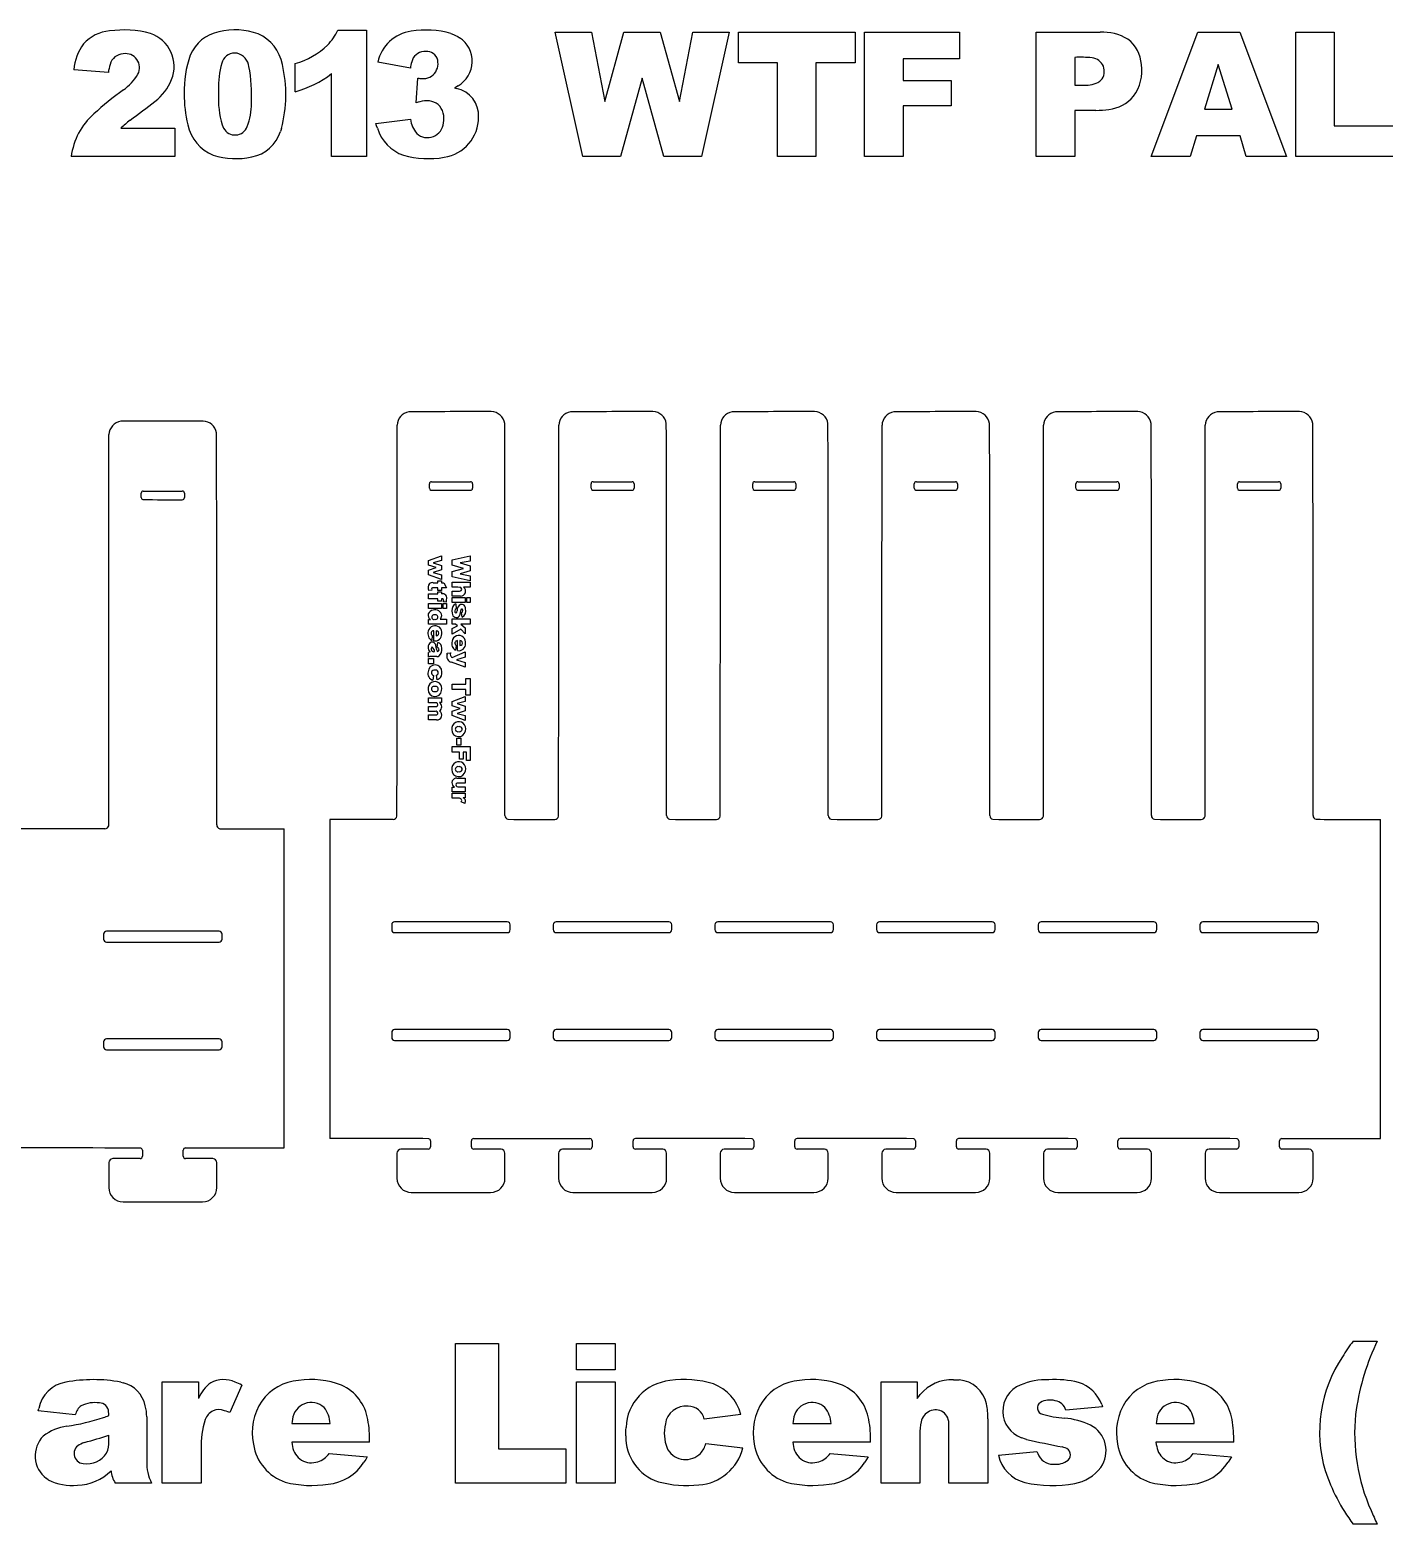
# Model space of a CAD drawing. Extents: x -9.5 to 58.6, y 17.9 to 45.8.
# Drawn here: x 27.37 to 39.94, y 17.92 to 31.79 of the extents above; entities that cross this region are included whole.
import ezdxf

# ---------------------------------------------------------------- set-up
doc = ezdxf.new("R2010")
doc.units = 0
doc.linetypes.add('0', pattern=[0])
doc.layers.add('1', color=7, linetype='0')

msp = doc.modelspace()

# ---------------------------------------------------------------- linework, layer by layer
at = {"layer": '1'}
for p, q in [((30.231167, 31.789427), (30.496361, 31.789427)), ((30.496361, 31.789427), (30.496361, 30.616129)), ((31.280895, 31.757544), (31.303055, 31.749071)), ((32.247574, 31.769754), (32.585949, 31.769754)), ((32.504108, 30.616129), (32.247574, 31.769754)), ((32.585949, 31.769754), (32.707924, 31.125269)), ((32.707924, 31.125269), (32.885765, 31.769754)), ((32.885765, 31.769754), (33.223354, 31.769754)), ((33.223354, 31.769754), (33.401985, 31.125269)), ((33.401985, 31.125269), (33.523956, 31.769754)), ((33.523956, 31.769754), (33.86076, 31.769754)), ((33.86076, 31.769754), (33.606583, 30.616129)), ((33.948071, 31.769754), (35.031662, 31.769754)), ((33.948071, 31.484892), (33.948071, 31.769754)), ((35.031662, 31.769754), (35.031662, 31.484892)), ((35.118969, 31.769754), (36.00032, 31.769754)), ((35.118969, 30.616129), (35.118969, 31.769754)), ((36.00032, 31.769754), (36.00032, 31.521875)), ((36.711266, 31.769754), (37.303818, 31.769754)), ((36.711266, 30.616129), (36.711266, 31.769754)), ((37.777504, 30.616129), (38.211098, 31.769754)), ((38.211098, 31.769754), (38.599834, 31.769754)), ((38.599834, 31.769754), (39.033428, 30.616129)), ((39.120739, 31.769754), (39.477215, 31.769754)), ((39.120739, 30.616129), (39.120739, 31.769754)), ((39.477215, 31.769754), (39.477215, 30.900209)), ((31.303055, 31.749071), (31.32373, 31.739607)), ((31.32373, 31.739607), (31.34293, 31.729143)), ((31.34293, 31.729143), (31.360645, 31.717684)), ((29.835346, 31.217337), (29.835346, 31.480169)), ((30.903946, 31.436102), (30.600979, 31.4904)), ((34.31163, 31.484892), (33.948071, 31.484892)), ((34.31163, 30.616129), (34.31163, 31.484892)), ((35.031662, 31.484892), (34.668102, 31.484892)), ((34.668102, 31.484892), (34.668102, 30.616129)), ((36.00032, 31.521875), (35.47702, 31.521875)), ((35.47702, 31.521875), (35.47702, 31.320425)), ((37.069317, 31.535254), (37.069317, 31.277929)), ((28.101051, 31.395182), (27.779987, 31.421152)), ((29.406288, 31.452562), (29.401447, 31.469191)), ((30.17215, 30.616129), (30.17215, 31.384951)), ((30.956669, 31.114248), (30.973194, 31.343245)), ((30.973194, 31.343245), (30.983425, 31.341825)), ((30.983425, 31.341825), (30.992706, 31.340727)), ((33.054955, 31.342459), (32.8535, 30.616129)), ((33.257191, 30.616129), (33.054955, 31.342459)), ((38.401531, 31.470724), (38.274837, 31.056021)), ((38.529011, 31.056021), (38.401531, 31.470724)), ((29.12347, 31.232252), (29.123222, 31.196878)), ((31.33099, 31.262289), (31.313145, 31.251963)), ((31.313145, 31.251963), (31.331612, 31.247129)), ((31.347805, 31.272985), (31.33099, 31.262289)), ((35.47702, 31.320425), (35.923988, 31.320425)), ((35.923988, 31.320425), (35.923988, 31.087496)), ((37.069317, 31.277929), (37.156662, 31.277929)), ((37.301456, 31.313738), (37.312527, 31.324377)), ((30.974976, 31.119261), (30.956669, 31.114248)), ((30.992126, 31.123503), (30.974976, 31.119261)), ((35.923988, 31.087496), (35.47702, 31.087496)), ((35.47702, 31.087496), (35.47702, 30.616129)), ((30.583668, 30.920668), (30.903946, 30.963163)), ((37.264473, 31.044214), (37.069317, 31.044214)), ((37.069317, 31.044214), (37.069317, 30.616129)), ((38.274837, 31.056021), (38.529011, 31.056021)), ((28.217518, 30.87739), (28.717995, 30.87739)), ((28.717995, 30.87739), (28.717995, 30.616129)), ((29.155956, 30.910292), (29.162174, 30.89588)), ((29.162174, 30.89588), (29.171265, 30.87895)), ((29.706539, 30.874907), (29.697826, 30.84947)), ((30.590237, 30.899473), (30.583668, 30.920668)), ((30.597343, 30.879011), (30.590237, 30.899473)), ((38.19772, 30.806566), (38.14185, 30.616129)), ((38.603771, 30.806566), (38.19772, 30.806566)), ((38.660431, 30.616129), (38.603771, 30.806566)), ((39.477215, 30.900209), (40.033569, 30.900209)), ((28.717995, 30.616129), (27.756382, 30.616129)), ((30.496361, 30.616129), (30.17215, 30.616129)), ((32.8535, 30.616129), (32.504108, 30.616129)), ((33.606583, 30.616129), (33.257191, 30.616129)), ((34.668102, 30.616129), (34.31163, 30.616129)), ((35.47702, 30.616129), (35.118969, 30.616129)), ((37.069317, 30.616129), (36.711266, 30.616129)), ((38.14185, 30.616129), (37.777504, 30.616129)), ((39.033428, 30.616129), (38.660431, 30.616129)), ((40.033569, 30.616129), (39.120739, 30.616129)), ((31.099575, 27.598509), (31.280506, 27.598509)), ((31.280506, 27.598509), (31.461445, 27.598509)), ((32.599575, 27.598509), (32.780506, 27.598509)), ((32.780506, 27.598509), (32.961445, 27.598509)), ((34.099575, 27.598509), (34.280506, 27.598509)), ((34.280506, 27.598509), (34.461445, 27.598509)), ((35.599575, 27.598509), (35.780506, 27.598509)), ((35.780506, 27.598509), (35.961445, 27.598509)), ((37.099407, 27.598509), (37.280338, 27.598509)), ((37.280338, 27.598509), (37.461277, 27.598509)), ((38.599407, 27.598509), (38.780338, 27.598509)), ((38.780338, 27.598509), (38.961277, 27.598509)), ((28.406528, 27.450415), (28.406528, 27.492285)), ((28.425591, 27.511351), (28.606525, 27.511351)), ((28.606525, 27.511351), (28.787464, 27.511351)), ((28.806526, 27.492285), (28.806526, 27.450415)), ((31.080509, 27.537573), (31.080509, 27.579443)), ((31.480511, 27.579443), (31.480511, 27.537573)), ((32.580509, 27.537573), (32.580509, 27.579443)), ((32.980511, 27.579443), (32.980511, 27.537573)), ((34.080509, 27.537573), (34.080509, 27.579443)), ((34.480511, 27.579443), (34.480511, 27.537573)), ((35.580509, 27.537573), (35.580509, 27.579443)), ((35.980511, 27.579443), (35.980511, 27.537573)), ((37.080341, 27.537573), (37.080341, 27.579443)), ((37.480343, 27.579443), (37.480343, 27.537573)), ((38.580341, 27.537573), (38.580341, 27.579443)), ((38.980343, 27.579443), (38.980343, 27.537573)), ((31.071484, 26.865908), (31.192265, 26.910715)), ((31.192265, 26.910715), (31.192265, 26.865908)), ((31.292583, 26.873644), (31.459316, 26.910723)), ((31.459316, 26.910723), (31.459316, 26.861811)), ((31.071484, 26.824511), (31.071484, 26.865908)), ((31.144154, 26.800859), (31.071484, 26.824511)), ((31.071484, 26.7764), (31.144154, 26.800859)), ((31.071484, 26.735231), (31.071484, 26.7764)), ((31.192265, 26.865908), (31.116177, 26.84646)), ((31.116177, 26.84646), (31.192265, 26.821894)), ((31.192265, 26.780153), (31.116177, 26.754679)), ((31.192265, 26.821894), (31.192265, 26.780153)), ((31.292583, 26.823145), (31.292583, 26.873644)), ((31.397556, 26.794031), (31.292583, 26.823145)), ((31.292583, 26.764803), (31.397556, 26.794031)), ((31.292583, 26.714304), (31.292583, 26.764803)), ((31.459316, 26.861811), (31.366169, 26.844187)), ((31.366169, 26.844187), (31.459316, 26.818483)), ((31.459316, 26.769693), (31.366169, 26.743876)), ((31.459316, 26.818483), (31.459316, 26.769693)), ((31.192265, 26.690767), (31.071484, 26.735231)), ((31.115948, 26.661089), (31.158482, 26.661089)), ((31.116177, 26.754679), (31.192265, 26.735231)), ((31.158482, 26.661089), (31.158482, 26.678148)), ((31.158482, 26.678148), (31.192265, 26.678148)), ((31.192265, 26.735231), (31.192265, 26.690767)), ((31.192265, 26.678148), (31.192265, 26.661089)), ((31.192265, 26.661089), (31.214436, 26.661089)), ((31.214436, 26.661089), (31.238209, 26.614687)), ((31.459316, 26.677576), (31.292583, 26.714304)), ((31.292583, 26.618662), (31.292583, 26.664957)), ((31.292583, 26.664957), (31.459316, 26.664957)), ((31.366169, 26.743876), (31.459316, 26.726252)), ((31.459316, 26.726252), (31.459316, 26.677576)), ((31.459316, 26.664957), (31.459316, 26.618662)), ((31.071484, 26.511202), (31.071484, 26.557596)), ((31.071484, 26.557596), (31.158367, 26.557596)), ((31.158367, 26.511202), (31.071484, 26.511202)), ((31.104458, 26.590914), (31.072506, 26.587503)), ((31.103168, 26.595263), (31.104458, 26.590914)), ((31.158482, 26.614687), (31.115604, 26.614687)), ((31.158367, 26.557596), (31.158367, 26.574884)), ((31.158367, 26.574884), (31.192265, 26.574884)), ((31.158367, 26.489138), (31.158367, 26.511202)), ((31.192265, 26.489138), (31.158367, 26.489138)), ((31.158482, 26.589212), (31.158482, 26.614687)), ((31.192265, 26.589212), (31.158482, 26.589212)), ((31.238209, 26.614687), (31.192265, 26.614687)), ((31.192265, 26.614687), (31.192265, 26.589212)), ((31.192265, 26.574884), (31.192265, 26.557596)), ((31.192265, 26.511202), (31.192265, 26.489138)), ((31.238209, 26.479242), (31.210232, 26.484362)), ((31.292583, 26.537233), (31.292583, 26.58375)), ((31.292583, 26.58375), (31.359005, 26.58375)), ((31.36935, 26.537233), (31.292583, 26.537233)), ((31.292583, 26.478327), (31.292583, 26.524614)), ((31.292583, 26.524614), (31.413372, 26.524614)), ((31.459316, 26.618662), (31.3979, 26.618662)), ((31.413372, 26.524614), (31.413372, 26.478327)), ((31.427814, 26.478327), (31.427814, 26.524614)), ((31.427814, 26.524614), (31.459316, 26.524614)), ((31.459316, 26.524614), (31.459316, 26.478327)), ((31.071484, 26.420336), (31.071484, 26.466623)), ((31.071484, 26.466623), (31.192265, 26.466623)), ((31.192265, 26.420336), (31.071484, 26.420336)), ((31.192265, 26.466623), (31.192265, 26.420336)), ((31.206707, 26.420336), (31.206707, 26.466623)), ((31.206707, 26.466623), (31.238209, 26.466623)), ((31.238209, 26.420336), (31.206707, 26.420336)), ((31.238209, 26.466623), (31.238209, 26.420336)), ((31.413372, 26.478327), (31.292583, 26.478327)), ((31.326023, 26.465708), (31.330341, 26.419764)), ((31.379375, 26.418688), (31.37714, 26.41717)), ((31.383801, 26.341402), (31.379475, 26.385302)), ((31.459316, 26.478327), (31.427814, 26.478327)), ((31.071484, 26.274767), (31.071484, 26.318094)), ((31.071484, 26.318094), (31.089336, 26.318094)), ((31.238209, 26.274767), (31.071484, 26.274767)), ((31.12038, 26.122255), (31.12038, 26.215067)), ((31.142559, 26.214952), (31.142559, 26.169344)), ((31.180431, 26.321512), (31.238209, 26.321512)), ((31.238209, 26.321512), (31.238209, 26.274767)), ((31.292583, 26.277384), (31.292583, 26.324694)), ((31.292583, 26.324694), (31.459316, 26.324694)), ((31.323978, 26.277384), (31.292583, 26.277384)), ((31.292583, 26.235529), (31.341038, 26.259981)), ((31.292583, 26.183329), (31.292583, 26.235529)), ((31.371059, 26.229158), (31.292583, 26.183329)), ((31.341038, 26.259981), (31.323978, 26.277384)), ((31.413372, 26.185831), (31.371059, 26.229158)), ((31.459316, 26.277376), (31.373333, 26.277376)), ((31.373333, 26.277376), (31.413372, 26.242807)), ((31.413372, 26.242807), (31.413372, 26.185831)), ((31.459316, 26.324694), (31.459316, 26.277376)), ((31.10696, 26.170481), (31.102757, 26.124872)), ((31.153141, 26.061762), (31.157803, 26.105997)), ((31.328068, 26.079042), (31.323864, 26.033434)), ((31.341488, 26.030817), (31.341488, 26.123621)), ((31.363667, 26.123507), (31.363667, 26.077906)), ((31.071484, 25.970545), (31.071484, 26.013994)), ((31.071484, 25.908457), (31.071484, 25.957933)), ((31.071484, 25.957933), (31.117878, 25.957933)), ((31.150524, 25.976351), (31.097179, 25.976351)), ((31.106853, 26.063242), (31.104244, 26.062998)), ((31.117878, 25.957933), (31.117878, 25.908457)), ((31.245182, 25.99888), (31.245716, 26.003428)), ((31.245716, 26.003428), (31.246296, 26.007967)), ((31.246296, 26.007967), (31.278599, 26.011606)), ((31.292583, 25.967478), (31.413372, 26.018198)), ((31.413372, 25.969294), (31.332958, 25.944391)), ((31.332958, 25.944391), (31.413372, 25.921305)), ((31.413372, 26.018198), (31.413372, 25.969294)), ((31.117878, 25.908457), (31.071484, 25.908457)), ((31.118679, 25.800196), (31.113674, 25.756182)), ((31.153477, 25.75857), (31.147678, 25.802126)), ((31.413372, 25.875696), (31.284283, 25.923578)), ((31.413372, 25.921305), (31.413372, 25.875696)), ((31.163082, 25.762148), (31.153477, 25.75857)), ((31.171856, 25.767443), (31.163082, 25.762148)), ((31.292583, 25.668886), (31.292583, 25.720407)), ((31.292583, 25.720407), (31.418148, 25.720407)), ((31.418148, 25.668886), (31.292583, 25.668886)), ((31.418148, 25.720407), (31.418148, 25.772951)), ((31.418148, 25.772951), (31.459316, 25.772951)), ((31.418148, 25.616343), (31.418148, 25.668886)), ((31.459316, 25.772951), (31.459316, 25.616343)), ((31.071484, 25.545794), (31.071484, 25.592196)), ((31.071484, 25.592196), (31.192265, 25.592196)), ((31.133121, 25.545794), (31.071484, 25.545794)), ((31.138317, 25.545588), (31.133121, 25.545794)), ((31.192265, 25.548975), (31.174633, 25.548975)), ((31.192265, 25.592196), (31.192265, 25.548975)), ((31.292583, 25.558916), (31.413372, 25.603724)), ((31.292583, 25.517519), (31.292583, 25.558916)), ((31.365261, 25.49386), (31.292583, 25.517519)), ((31.413372, 25.558916), (31.337284, 25.539469)), ((31.337284, 25.539469), (31.413372, 25.514902)), ((31.413372, 25.603724), (31.413372, 25.558916)), ((31.413372, 25.514902), (31.413372, 25.473162)), ((31.459316, 25.616343), (31.418148, 25.616343)), ((31.071484, 25.466639), (31.071484, 25.513033)), ((31.071484, 25.513033), (31.138012, 25.513033)), ((31.133801, 25.466639), (31.071484, 25.466639)), ((31.071484, 25.387255), (31.071484, 25.433657)), ((31.071484, 25.433657), (31.140285, 25.433657)), ((31.147343, 25.387255), (31.071484, 25.387255)), ((31.292583, 25.469408), (31.365261, 25.49386)), ((31.292583, 25.42824), (31.292583, 25.469408)), ((31.413372, 25.383768), (31.292583, 25.42824)), ((31.413372, 25.473162), (31.337284, 25.447687)), ((31.337284, 25.447687), (31.413372, 25.42824)), ((31.413372, 25.42824), (31.413372, 25.383768)), ((31.292583, 25.088091), (31.292583, 25.139841)), ((31.292583, 25.139841), (31.459316, 25.139841)), ((31.335461, 25.152452), (31.335461, 25.219782)), ((31.335461, 25.219782), (31.371288, 25.219782)), ((31.371288, 25.152452), (31.335461, 25.152452)), ((31.371288, 25.219782), (31.371288, 25.152452)), ((31.459316, 25.139841), (31.459316, 25.012461)), ((31.360706, 25.088091), (31.292583, 25.088091)), ((31.360706, 25.023493), (31.360706, 25.088091)), ((31.394375, 25.023493), (31.360706, 25.023493)), ((31.423489, 25.088091), (31.394375, 25.088091)), ((31.394375, 25.088091), (31.394375, 25.023493)), ((31.423489, 25.012461), (31.423489, 25.088091)), ((31.459316, 25.012461), (31.423489, 25.012461)), ((31.336483, 24.848475), (31.413372, 24.848475)), ((31.413372, 24.848475), (31.413372, 24.801958)), ((31.292583, 24.720751), (31.292583, 24.763971)), ((31.292583, 24.763971), (31.312145, 24.763971)), ((31.413372, 24.720751), (31.292583, 24.720751)), ((31.292583, 24.708132), (31.413372, 24.708139)), ((31.292583, 24.661623), (31.292583, 24.708132)), ((31.312145, 24.763971), (31.304188, 24.770426)), ((31.413372, 24.801958), (31.346951, 24.801958)), ((31.413372, 24.767038), (31.413372, 24.720751)), ((31.413372, 24.708139), (31.413372, 24.664804)), ((31.409733, 24.613054), (31.376751, 24.62739)), ((31.413372, 24.664804), (31.393581, 24.664804)), ((30.530598, 24.464426), (30.155598, 24.464426)), ((30.155598, 24.464426), (30.155697, 21.502718)), ((30.743351, 24.464426), (30.530598, 24.464426)), ((39.905331, 21.502718), (39.90543, 24.464426)), ((28.06937, 24.377268), (24.643856, 24.377268)), ((29.731514, 21.41556), (29.731613, 24.377268)), ((30.730526, 23.486292), (30.730526, 23.441584)), ((31.802887, 23.513941), (30.758171, 23.513933)), ((31.830528, 23.441584), (31.830528, 23.486292)), ((32.230526, 23.486292), (32.230526, 23.441584)), ((33.302887, 23.513941), (32.258171, 23.513933)), ((33.330528, 23.441584), (33.330528, 23.486292)), ((33.730526, 23.486292), (33.730526, 23.441584)), ((34.802887, 23.513941), (33.758171, 23.513933)), ((34.830528, 23.441584), (34.830528, 23.486292)), ((35.230526, 23.486292), (35.230526, 23.441584)), ((36.302887, 23.513941), (35.258171, 23.513933)), ((36.330528, 23.441584), (36.330528, 23.486292)), ((36.730358, 23.486292), (36.730358, 23.441584)), ((37.802715, 23.513941), (36.758003, 23.513933)), ((37.830357, 23.441584), (37.830357, 23.486292)), ((38.230358, 23.486292), (38.230358, 23.441584)), ((39.302715, 23.513941), (38.257999, 23.513933)), ((39.330357, 23.441584), (39.330357, 23.486292)), ((28.056543, 23.399134), (28.056543, 23.354425)), ((29.128904, 23.426783), (28.084188, 23.426775)), ((28.084188, 23.326784), (29.128904, 23.326784)), ((29.156546, 23.354425), (29.156546, 23.399134)), ((30.758171, 23.413942), (31.802887, 23.413942)), ((32.258171, 23.413942), (33.302887, 23.413942)), ((33.758171, 23.413942), (34.802887, 23.413942)), ((35.258171, 23.413942), (36.302887, 23.413942)), ((36.758003, 23.413942), (37.802715, 23.413942)), ((38.257999, 23.413942), (39.302715, 23.413942)), ((30.730526, 22.486292), (30.730526, 22.441584)), ((31.802887, 22.513941), (30.758171, 22.513933)), ((31.830528, 22.441584), (31.830528, 22.486292)), ((32.230526, 22.486292), (32.230526, 22.441584)), ((33.302887, 22.513941), (32.258171, 22.513933)), ((33.330528, 22.441584), (33.330528, 22.486292)), ((33.730526, 22.486292), (33.730526, 22.441584)), ((34.802887, 22.513941), (33.758171, 22.513933)), ((34.830528, 22.441584), (34.830528, 22.486292)), ((35.230526, 22.486292), (35.230526, 22.441584)), ((36.302887, 22.513941), (35.258171, 22.513933)), ((36.330528, 22.441584), (36.330528, 22.486292)), ((36.730358, 22.486292), (36.730358, 22.441584)), ((37.802715, 22.513941), (36.758003, 22.513933)), ((37.830357, 22.441584), (37.830357, 22.486292)), ((38.230358, 22.486292), (38.230358, 22.441584)), ((39.302715, 22.513941), (38.257999, 22.513933)), ((39.330357, 22.441584), (39.330357, 22.486292)), ((28.056543, 22.399134), (28.056543, 22.354425)), ((29.128904, 22.426783), (28.084188, 22.426775)), ((28.084188, 22.326784), (29.128904, 22.326784)), ((29.156546, 22.354425), (29.156546, 22.399134)), ((30.758171, 22.413942), (31.802887, 22.413942)), ((32.258171, 22.413942), (33.302887, 22.413942)), ((33.758171, 22.413942), (34.802887, 22.413942)), ((35.258171, 22.413942), (36.302887, 22.413942)), ((36.758003, 22.413942), (37.802715, 22.413942)), ((38.257999, 22.413942), (39.302715, 22.413942)), ((31.492046, 21.502718), (32.030697, 21.502718)), ((32.030697, 21.502718), (32.569176, 21.502718)), ((38.991879, 21.502718), (39.530331, 21.502718)), ((39.530331, 21.502718), (39.905331, 21.502718)), ((28.416628, 21.39406), (28.416628, 21.338785)), ((28.796629, 21.338785), (28.796629, 21.39406)), ((28.818064, 21.41556), (29.356514, 21.41556)), ((29.356514, 21.41556), (29.731514, 21.41556)), ((30.779171, 21.367346), (30.779167, 21.135733)), ((31.06918, 21.404444), (30.815479, 21.403654)), ((31.090611, 21.481218), (31.090611, 21.425943)), ((31.470612, 21.425943), (31.470612, 21.481218)), ((31.745743, 21.403654), (31.492046, 21.404444)), ((31.782055, 21.135733), (31.782051, 21.367346)), ((32.279171, 21.367346), (32.279167, 21.135733)), ((32.56918, 21.404444), (32.315479, 21.403654)), ((32.590611, 21.481218), (32.590611, 21.425943)), ((32.970612, 21.425943), (32.970612, 21.481218)), ((33.245743, 21.403654), (32.992046, 21.404444)), ((33.282055, 21.135733), (33.282051, 21.367346)), ((33.779171, 21.367346), (33.779167, 21.135733)), ((34.06918, 21.404444), (33.815479, 21.403654)), ((34.090611, 21.481218), (34.090611, 21.425943)), ((34.470612, 21.425943), (34.470612, 21.481218)), ((34.745743, 21.403654), (34.492046, 21.404444)), ((34.782055, 21.135733), (34.782051, 21.367346)), ((35.279171, 21.367346), (35.279167, 21.135733)), ((35.56918, 21.404444), (35.315479, 21.403654)), ((35.590611, 21.481218), (35.590611, 21.425943)), ((35.970612, 21.425943), (35.970612, 21.481218)), ((36.245743, 21.403654), (35.992046, 21.404444)), ((36.282055, 21.135733), (36.282051, 21.367346)), ((36.779003, 21.367346), (36.778999, 21.135733)), ((37.069012, 21.404444), (36.815311, 21.403654)), ((37.090443, 21.481218), (37.090443, 21.425943)), ((37.47044, 21.425943), (37.47044, 21.481218)), ((37.745571, 21.403654), (37.491879, 21.404444)), ((37.781887, 21.135733), (37.781879, 21.367346)), ((38.279003, 21.367346), (38.278996, 21.135733)), ((38.569012, 21.404444), (38.315311, 21.403654)), ((38.590443, 21.481218), (38.590443, 21.425943)), ((38.97044, 21.425943), (38.97044, 21.481218)), ((39.245571, 21.403654), (38.991879, 21.404444)), ((39.281887, 21.135733), (39.281879, 21.367346)), ((28.105188, 21.280188), (28.105185, 21.048574)), ((28.395197, 21.317286), (28.141497, 21.316496)), ((29.07176, 21.316496), (28.818064, 21.317286)), ((29.108072, 21.048574), (29.108068, 21.280188)), ((30.912182, 21.002718), (31.64904, 21.002718)), ((32.412182, 21.002718), (33.14904, 21.002718)), ((33.912182, 21.002718), (34.64904, 21.002718)), ((35.412182, 21.002718), (36.14904, 21.002718)), ((36.912014, 21.002718), (37.648869, 21.002718)), ((38.412014, 21.002718), (39.148869, 21.002718)), ((28.238199, 20.91556), (28.975058, 20.91556)), ((31.322739, 19.601137), (31.723003, 19.601137)), ((31.322739, 18.305796), (31.322739, 19.601137)), ((31.723003, 19.601137), (31.723003, 18.624771)), ((32.445736, 19.601137), (32.805355, 19.601137)), ((32.445736, 19.356384), (32.445736, 19.601137)), ((32.805355, 19.601137), (32.805355, 19.356384)), ((39.652466, 19.623228), (39.8769, 19.623228)), ((39.8769, 19.623228), (39.861752, 19.589235)), ((32.805355, 19.356384), (32.445736, 19.356384)), ((28.216793, 19.24275), (28.237377, 19.237268)), ((28.600925, 19.244167), (28.937572, 19.244167)), ((28.600925, 18.305796), (28.600925, 19.244167)), ((28.937572, 19.244167), (28.937572, 19.090424)), ((29.339607, 19.215893), (29.228275, 18.959652)), ((32.445736, 19.244167), (32.805355, 19.244167)), ((32.445736, 18.305796), (32.445736, 19.244167)), ((32.805355, 19.244167), (32.805355, 18.305796)), ((35.271324, 19.244167), (35.606205, 19.244167)), ((35.271324, 18.305796), (35.271324, 19.244167)), ((35.606205, 19.244167), (35.606205, 19.091307)), ((35.945503, 19.265375), (35.972111, 19.264641)), ((35.972111, 19.264641), (35.997654, 19.262438)), ((27.450535, 18.97644), (27.455662, 18.998369)), ((35.606205, 19.091307), (35.621243, 19.109505)), ((35.621243, 19.109505), (35.636314, 19.126633)), ((37.327393, 19.014435), (36.986328, 18.980858)), ((37.319313, 19.034386), (37.327393, 19.014435)), ((27.794254, 18.940212), (27.450535, 18.97644)), ((28.105602, 18.950382), (28.103924, 18.966883)), ((28.106159, 18.932261), (28.105602, 18.950382)), ((28.457829, 18.919889), (28.457829, 18.505487)), ((29.194084, 18.972635), (29.178612, 18.977503)), ((29.21064, 18.966684), (29.194084, 18.972635)), ((29.228275, 18.959652), (29.21064, 18.966684)), ((29.806915, 18.878374), (29.804333, 18.85804)), ((29.804333, 18.85804), (30.158653, 18.85804)), ((29.810242, 18.897413), (29.806915, 18.878374)), ((33.969883, 18.942863), (33.63147, 18.8978)), ((34.455746, 18.878374), (34.453163, 18.85804)), ((34.453163, 18.85804), (34.807484, 18.85804)), ((34.459076, 18.897413), (34.455746, 18.878374)), ((36.263596, 18.902218), (36.263596, 18.305796)), ((37.826508, 18.878374), (37.823925, 18.85804)), ((37.823925, 18.85804), (38.178246, 18.85804)), ((37.829838, 18.897413), (37.826508, 18.878374)), ((28.106159, 18.693691), (28.106159, 18.751123)), ((32.903389, 18.770563), (32.903801, 18.796509)), ((32.903797, 18.743368), (32.903389, 18.770563)), ((32.903801, 18.796509), (32.905025, 18.821651)), ((35.630947, 18.756426), (35.630947, 18.305796)), ((35.90221, 18.821812), (35.901695, 18.843094)), ((35.90221, 18.305796), (35.90221, 18.821812)), ((36.588333, 18.721725), (36.574131, 18.726826)), ((36.60442, 18.716543), (36.588333, 18.721725)), ((27.862068, 18.675356), (27.845982, 18.668192)), ((27.880665, 18.682549), (27.862068, 18.675356)), ((28.962315, 18.620354), (28.962315, 18.305796)), ((30.52446, 18.68574), (29.803452, 18.68574)), ((29.803452, 18.68574), (29.806309, 18.664782)), ((29.806309, 18.664782), (29.810024, 18.645205)), ((30.149815, 18.581474), (30.504135, 18.548784)), ((31.723003, 18.624771), (32.347702, 18.624771)), ((32.347702, 18.624771), (32.347702, 18.305796)), ((33.285591, 18.63125), (33.294384, 18.614462)), ((33.646488, 18.672485), (33.988438, 18.633608)), ((35.17329, 18.68574), (34.452282, 18.68574)), ((34.452282, 18.68574), (34.455139, 18.664782)), ((34.455139, 18.664782), (34.458855, 18.645205)), ((34.798645, 18.581474), (35.152966, 18.548784)), ((36.361633, 18.565571), (36.718605, 18.599148)), ((36.622406, 18.711283), (36.60442, 18.716543)), ((36.718605, 18.599148), (36.725273, 18.581709)), ((36.96838, 18.637142), (36.953568, 18.641449)), ((36.98019, 18.633055), (36.96838, 18.637142)), ((38.544056, 18.68574), (37.823048, 18.68574)), ((37.823048, 18.68574), (37.825909, 18.664782)), ((37.825909, 18.664782), (37.829617, 18.645205)), ((38.169415, 18.581474), (38.523735, 18.548784)), ((30.489079, 18.523741), (30.473465, 18.500019)), ((30.504135, 18.548784), (30.489079, 18.523741)), ((35.137905, 18.523741), (35.122295, 18.500019)), ((35.152966, 18.548784), (35.137905, 18.523741)), ((38.508678, 18.523741), (38.493061, 18.500019)), ((38.523735, 18.548784), (38.508678, 18.523741)), ((27.543617, 18.336641), (27.525787, 18.348852)), ((28.502892, 18.305796), (28.165359, 18.305796)), ((28.962315, 18.305796), (28.600925, 18.305796)), ((32.347702, 18.305796), (31.322739, 18.305796)), ((32.805355, 18.305796), (32.445736, 18.305796)), ((35.630947, 18.305796), (35.271324, 18.305796)), ((36.263596, 18.305796), (35.90221, 18.305796)), ((39.8769, 17.924969), (39.652466, 17.924969))]:
    msp.add_line(p, q, dxfattribs=at)
for centre, radius, start, end in [((28.1444, 31.413279), 0.369178, 94.997472, 137.771787), ((28.244562, 30.858318), 0.932175, 74.601176, 98.160705), ((28.389582, 31.451704), 0.322072, -22.148713, 71.441547), ((29.192959, 31.420069), 0.358671, 100.559871, 157.627352), ((29.278643, 31.154072), 0.636855, 70.422715, 103.754023), ((29.334545, 31.399754), 0.38778, 10.545595, 66.03728), ((29.75733, 32.010212), 0.52275, -43.589619, -24.983248), ((30.96063, 31.413429), 0.367796, 97.567603, 167.920035), ((31.051107, 30.949663), 0.839925, 74.122498, 99.519816), ((37.326183, 31.319374), 0.450935, 58.493472, 92.84293), ((28.244501, 31.38249), 0.46612, 143.247465, 175.242175), ((29.654655, 32.151608), 0.695326, -74.93796, -46.196004), ((31.217028, 31.499296), 0.261379, -59.977826, 56.66999), ((37.378124, 31.45439), 0.309796, 2.913632, 53.628202), ((28.246502, 31.436682), 0.132823, 93.358824, 165.357107), ((28.260258, 31.440683), 0.130384, -28.105815, 99.508067), ((29.76738, 31.23144), 0.962667, 160.259592, -177.989351), ((29.979225, 31.256969), 0.856112, 164.822004, -178.345543), ((29.273193, 31.452629), 0.123545, 89.846084, 166.669167), ((29.268944, 31.440725), 0.135527, 12.12438, 88.062746), ((31.250448, 31.389238), 0.349657, 162.705578, 172.297623), ((31.036215, 31.467571), 0.122327, 93.727073, 167.913537), ((31.020311, 31.478466), 0.140478, -101.332815, 20.637717), ((31.050325, 31.479298), 0.112525, 25.634246, 101.306882), ((37.127533, 30.676807), 0.860418, 83.135378, 93.879609), ((37.219181, 31.40694), 0.12462, -41.492476, 84.84725), ((28.492014, 31.346411), 0.393993, 161.678986, 172.889325), ((27.985567, 31.605116), 0.450419, -55.549306, -30.095116), ((28.002346, 31.191036), 1.428093, -3.295169, 10.552104), ((28.529613, 31.19113), 1.218668, -15.039367, 13.263297), ((29.589788, 32.132954), 0.947973, -74.987215, -52.097291), ((37.289181, 31.411282), 0.402663, -35.990957, 8.404725), ((29.922693, 28.887787), 2.88678, 125.645518, 132.648687), ((28.228437, 31.517492), 0.49613, -51.978712, -22.169541), ((31.280609, 30.995861), 0.256392, -3.087858, 78.525975), ((37.176086, 31.510035), 0.232917, -94.783823, -57.434596), ((25.004208, 35.619179), 5.713359, -54.742103, -51.842936), ((29.927927, 31.182558), 1.122723, 179.229059, -166.001454), ((30.033142, 31.155647), 0.910853, 177.405529, -164.373282), ((28.879684, 31.093056), 0.548624, -21.316803, 1.660124), ((31.053778, 30.947828), 0.186178, 54.501419, 109.338022), ((31.026558, 30.967405), 0.189044, -12.230094, 44.285453), ((37.350014, 31.39834), 0.346759, -83.928208, -40.171399), ((28.383741, 30.535313), 0.632543, 131.223579, 172.659594), ((28.984941, 30.111967), 1.083887, 129.03682, 135.074784), ((31.159742, 30.995037), 0.257775, -172.897222, -139.898321), ((31.062386, 30.940271), 0.149486, -131.89168, -4.955491), ((31.162781, 30.978809), 0.373862, -81.608841, 0.496638), ((37.269093, 31.790327), 0.746127, -90.354743, -80.931612), ((29.225512, 30.993481), 0.395662, -167.963979, -112.349033), ((29.277678, 30.936281), 0.120874, -151.685952, -20.668104), ((29.369768, 30.950096), 0.343144, -79.558393, -17.052457), ((30.968987, 30.994246), 0.389098, -162.77304, -109.303961), ((29.280924, 31.276566), 0.680893, -107.59828, -77.184243), ((31.069054, 31.456553), 0.860476, -105.413132, -80.076742), ((28.236729, 28.030888), 0.130199, 98.919737, 177.948176), ((28.793652, -70.509247), 98.670446, 89.891437, 90.335115), ((28.976667, 28.030886), 0.130196, 9.23698, 88.266429), ((30.910706, 28.118052), 0.130192, 98.918469, 177.950572), ((31.467636, -70.423546), 98.671903, 89.891439, 90.335112), ((31.650656, 28.118053), 0.130187, 9.233376, 88.26798), ((32.410706, 28.118052), 0.130192, 98.918469, 177.950572), ((32.967636, -70.423546), 98.671903, 89.891439, 90.335112), ((33.150654, 28.118052), 0.130189, 9.23407, 88.267166), ((33.910706, 28.118052), 0.130192, 98.918469, 177.950572), ((34.467636, -70.423546), 98.671903, 89.891439, 90.335112), ((34.650654, 28.118052), 0.130189, 9.23407, 88.267166), ((35.410706, 28.118052), 0.130192, 98.918469, 177.950572), ((35.967636, -70.423546), 98.671903, 89.891439, 90.335112), ((36.150654, 28.118052), 0.130189, 9.23407, 88.267166), ((36.910538, 28.118052), 0.130192, 98.918469, 177.950572), ((37.467468, -70.423546), 98.671903, 89.891439, 90.335112), ((37.650486, 28.118052), 0.130189, 9.23407, 88.267166), ((38.410538, 28.118052), 0.130192, 98.918469, 177.950572), ((38.967468, -70.423546), 98.671903, 89.891439, 90.335112), ((39.150486, 28.118052), 0.130189, 9.23407, 88.267166), ((-5209.91748, 27.569748), 5238.024114, -0.034604, 0.005095), ((-1044.238647, 25.759226), 1073.346271, -0.071782, 0.122378), ((-5185.950684, 27.656906), 5216.731302, -0.034745, 0.005116), ((-1039.02124, 25.846384), 1070.80285, -0.071952, 0.122669), ((-5184.450684, 27.656906), 5216.731302, -0.034745, 0.005116), ((-1037.52124, 25.846384), 1070.80285, -0.071952, 0.122669), ((-5182.950684, 27.656906), 5216.731302, -0.034745, 0.005116), ((-1036.02124, 25.846384), 1070.80285, -0.071952, 0.122669), ((-5181.450684, 27.656906), 5216.731302, -0.034745, 0.005116), ((-1034.52124, 25.846384), 1070.80285, -0.071952, 0.122669), ((-5179.950684, 27.656906), 5216.731134, -0.034745, 0.005116), ((-1033.021362, 25.846384), 1070.802804, -0.071952, 0.122669), ((-5178.450684, 27.656906), 5216.731134, -0.034745, 0.005116), ((-1031.521362, 25.846384), 1070.802804, -0.071952, 0.122669), ((31.099569, 27.579449), 0.01906, 89.982797, -179.982794), ((31.461443, 27.579441), 0.019068, 0.005731, 89.994266), ((32.599571, 27.579449), 0.019062, 89.98853, -179.982796), ((32.961441, 27.579439), 0.01907, 0.011461, 89.988536), ((34.099571, 27.579449), 0.019062, 89.98853, -179.982796), ((34.461441, 27.579439), 0.01907, 0.011461, 89.988536), ((35.599571, 27.579449), 0.019062, 89.98853, -179.982796), ((35.961441, 27.579439), 0.01907, 0.011461, 89.988536), ((37.099403, 27.579449), 0.019062, 89.98853, -179.982796), ((37.461273, 27.579439), 0.01907, 0.011461, 89.988536), ((38.599403, 27.579449), 0.019062, 89.98853, -179.982796), ((38.961273, 27.579439), 0.01907, 0.011461, 89.988536), ((28.425589, 27.49229), 0.01906, 89.994264, -179.982794), ((28.787464, 27.492289), 0.019062, -0.011466, 89.999997), ((31.09956, 27.537563), 0.01905, 179.971313, -107.961468), ((31.370975, 64.275429), 36.757033, -90.432234, -89.858976), ((31.461451, 27.537567), 0.01906, -90.017198, 0.017201), ((32.59956, 27.537563), 0.01905, 179.971313, -107.961468), ((32.870975, 64.275429), 36.757033, -90.432234, -89.858976), ((32.961449, 27.537567), 0.019062, -90.011465, 0.017199), ((34.09956, 27.537563), 0.01905, 179.971313, -107.961468), ((34.370975, 64.275429), 36.757033, -90.432234, -89.858976), ((34.461449, 27.537567), 0.019062, -90.011465, 0.017199), ((35.59956, 27.537563), 0.01905, 179.971313, -107.961468), ((35.870975, 64.275429), 36.757033, -90.432234, -89.858976), ((35.961449, 27.537567), 0.019062, -90.011465, 0.017199), ((37.099392, 27.537563), 0.01905, 179.971313, -107.961468), ((37.370808, 64.275429), 36.757033, -90.432234, -89.858976), ((37.461281, 27.537567), 0.019062, -90.011465, 0.017199), ((38.599392, 27.537563), 0.01905, 179.971313, -107.961468), ((38.870808, 64.275429), 36.757033, -90.432234, -89.858976), ((38.961281, 27.537567), 0.019062, -90.011465, 0.017199), ((28.425583, 27.450407), 0.019054, 179.977054, -107.981522), ((28.696995, 64.189407), 36.75817, -90.432226, -89.858981), ((28.787466, 27.450409), 0.01906, -90.005731, 0.017201), ((31.140112, 26.613005), 0.072256, 146.061597, -159.333314), ((31.109299, 26.605272), 0.056211, 83.206794, 121.216485), ((31.112066, 26.603258), 0.011964, 72.798548, -138.056921), ((31.202913, 26.518225), 0.040786, -22.716941, 105.134561), ((31.197086, 26.494995), 0.016908, -38.969702, 106.568621), ((30.89233, 26.52562), 0.348974, -7.636962, -3.80293), ((31.323704, 26.311186), 0.309047, 82.851209, 95.779344), ((31.362829, 26.600582), 0.017261, -102.800054, 92.210139), ((31.37154, 26.582184), 0.045005, -92.788795, 54.147582), ((31.117069, 26.357655), 0.048313, 93.494636, -125.031488), ((31.124142, 26.341108), 0.021509, 70.867726, -67.960856), ((31.135128, 26.349194), 0.060451, 6.134763, 110.331547), ((31.13891, 26.341482), 0.021389, -108.245905, 111.155262), ((31.145622, 26.356882), 0.049625, -45.457807, -1.418337), ((31.376015, 26.400768), 0.087645, 138.107688, -164.250022), ((31.329876, 26.376331), 0.038222, 179.030669, -38.860301), ((31.335119, 26.422754), 0.043906, 101.956725, 123.678329), ((31.336937, 26.398926), 0.021857, 107.563709, -118.58013), ((31.321224, 26.395838), 0.016942, -71.924061, 10.404086), ((31.399612, 26.404604), 0.061989, 118.0001, -174.717781), ((30.916056, 26.506895), 0.469733, -19.208414, -11.011946), ((31.378544, 26.423597), 0.036632, -5.156076, 102.668593), ((31.374186, 26.401979), 0.017496, -72.404524, 72.744345), ((31.356863, 26.397694), 0.062405, -64.427257, 21.243704), ((31.138521, 26.187618), 0.072223, 161.742092, -119.682756), ((31.132429, 26.19874), 0.063544, -10.900142, 169.568707), ((31.119957, 26.190882), 0.024189, 88.996972, -122.499602), ((31.144684, 26.192148), 0.022903, -95.323161, 95.323161), ((31.129005, 26.061245), 0.060098, 131.576454, -135.335597), ((31.104259, 26.07452), 0.035113, -4.489656, 115.536401), ((31.132919, 26.182995), 0.062021, -101.664138, 3.446857), ((31.388012, 26.108803), 0.25149, -171.532572, -159.71554), ((31.148432, 26.060228), 0.046718, -8.101983, 78.429033), ((31.359629, 26.09618), 0.072223, 161.742092, -119.682756), ((31.353535, 26.107294), 0.063544, -10.893061, 169.56163), ((31.341057, 26.099442), 0.024183, 88.978662, -122.486785), ((31.354027, 26.091557), 0.062021, -101.664138, 3.446857), ((31.365788, 26.100706), 0.022899, -95.314543, 95.314543), ((31.09424, 25.929594), 0.046849, 86.403001, 119.061171), ((31.088976, 25.986666), 0.032447, 94.798322, 122.622303), ((31.11998, 26.044359), 0.024393, 130.172689, -68.795883), ((31.070717, 26.017586), 0.058226, 3.969011, 51.638583), ((31.149748, 26.028587), 0.052242, -89.148584, -65.075104), ((31.152401, 26.039379), 0.017765, -90.910452, 41.827166), ((31.149426, 26.044676), 0.017486, 21.998708, 77.731507), ((31.122419, 26.036667), 0.074231, -48.337239, 13.221047), ((31.29607, 25.977501), 0.055196, 157.211383, -102.330804), ((31.304245, 25.995455), 0.030308, 147.798159, -112.627627), ((31.131006, 25.817888), 0.064094, 165.213995, -105.688939), ((31.132813, 25.834072), 0.063778, -0.104523, 179.844068), ((31.125103, 25.82482), 0.025446, 78.779345, -104.621594), ((31.137674, 25.82551), 0.025434, -66.83808, 107.430908), ((31.117771, 25.825411), 0.079281, -46.984875, 6.187361), ((31.131987, 25.678505), 0.064878, -17.236355, -172.732278), ((31.1311, 25.668339), 0.063499, 178.232232, -8.200927), ((31.124195, 25.674166), 0.024171, 72.056895, -70.913079), ((31.139114, 25.674314), 0.024038, -106.968356, 108.112901), ((31.142487, 25.52927), 0.016843, -105.40706, 104.333686), ((31.147276, 25.509794), 0.047786, -55.076174, 55.076174), ((31.141397, 25.451002), 0.017381, -93.668107, 115.912806), ((31.150064, 25.43251), 0.045337, -93.44176, 57.186419), ((31.353096, 25.306099), 0.064878, -17.24329, -172.732491), ((31.352209, 25.295935), 0.063501, 178.234005, -8.209689), ((31.345303, 25.30176), 0.024171, 72.056895, -70.913079), ((31.360222, 25.301908), 0.024038, -106.968356, 108.112901), ((31.353094, 24.93479), 0.064879, -17.241182, -172.727265), ((31.352207, 24.924618), 0.063499, 178.232232, -8.200927), ((31.333715, 24.803913), 0.044646, 86.446108, -131.404444), ((31.345301, 24.930449), 0.024168, 72.049807, -70.905849), ((31.360224, 24.930597), 0.024035, -106.975359, 108.12005), ((31.343029, 24.785141), 0.017268, 76.873987, -87.847748), ((31.382238, 25.073132), 0.307672, -97.199865, -84.192247), ((31.315628, 24.288269), 0.374064, 84.02757, 93.531993), ((31.358932, 24.639315), 0.021441, -33.79185, 101.79573), ((31.384159, 24.633469), 0.032722, -38.598783, 73.264606), ((28.06937, 24.414511), 0.037243, -89.999997, -12.860453), ((29.144117, 24.414606), 0.037337, -179.847792, -103.178675), ((30.743357, 24.501661), 0.037235, -90.008802, -12.850968), ((31.818102, 24.501764), 0.037337, -179.847792, -103.178675), ((32.136974, 73.167267), 48.702957, -90.385147, -89.874852), ((32.243359, 24.501659), 0.037233, -90.011738, -12.848759), ((33.3181, 24.501762), 0.037335, -179.850711, -103.176492), ((33.636974, 73.167267), 48.702957, -90.385147, -89.874852), ((33.743359, 24.501659), 0.037233, -90.011738, -12.848759), ((34.8181, 24.501762), 0.037335, -179.850711, -103.176492), ((35.136974, 73.167267), 48.702957, -90.385147, -89.874852), ((35.243359, 24.501659), 0.037233, -90.011738, -12.848759), ((36.3181, 24.501762), 0.037335, -179.850711, -103.176492), ((36.63689, 73.148422), 48.684112, -90.385197, -89.874903), ((36.743191, 24.501659), 0.037233, -90.011738, -12.848759), ((37.817932, 24.501762), 0.037335, -179.850711, -103.176492), ((38.136806, 73.167267), 48.702957, -90.385147, -89.874852), ((38.243191, 24.501659), 0.037233, -90.011738, -12.848759), ((39.317932, 24.501762), 0.037335, -179.850711, -103.176492), ((39.71793, 91.384178), 66.920015, -90.349758, -89.839463), ((29.544113, 91.29702), 66.920015, -90.349758, -89.839463), ((30.758169, 23.48629), 0.027643, 89.996044, 179.996042), ((30.758169, 23.441586), 0.027643, -179.996042, -89.996044), ((31.802872, 23.486284), 0.027657, 0.015806, 89.968386), ((31.802891, 23.44158), 0.027637, -90.007906, 0.007908), ((32.258171, 23.486288), 0.027645, 89.999997, 179.992089), ((32.258171, 23.441587), 0.027645, -179.992089, -89.999997), ((33.302872, 23.486284), 0.027657, 0.015806, 89.968386), ((33.302891, 23.44158), 0.027637, -90.007906, 0.007908), ((33.758171, 23.486288), 0.027645, 89.999997, 179.992089), ((33.758171, 23.441587), 0.027645, -179.992089, -89.999997), ((34.802872, 23.486284), 0.027657, 0.015806, 89.968386), ((34.802891, 23.44158), 0.027637, -90.007906, 0.007908), ((35.258171, 23.486288), 0.027645, 89.999997, 179.992089), ((35.258171, 23.441587), 0.027645, -179.992089, -89.999997), ((36.302872, 23.486284), 0.027657, 0.015806, 89.968386), ((36.302891, 23.44158), 0.027637, -90.007906, 0.007908), ((36.758003, 23.486288), 0.027645, 89.999997, 179.992089), ((36.758003, 23.441587), 0.027645, -179.992089, -89.999997), ((37.802719, 23.44158), 0.027637, -90.007906, 0.007908), ((37.802708, 23.486292), 0.027649, 0, 89.984187), ((38.257996, 23.486296), 0.027637, 89.992089, -179.992087), ((38.257996, 23.44158), 0.027637, 179.992087, -89.992089), ((39.302719, 23.44158), 0.027637, -90.007906, 0.007908), ((39.302708, 23.486292), 0.027649, 0, 89.984187), ((28.084187, 23.399132), 0.027643, 89.996044, 179.996042), ((28.084187, 23.354427), 0.027643, -179.996042, -89.996044), ((29.128889, 23.399126), 0.027657, 0.015806, 89.968386), ((29.128908, 23.354422), 0.027637, -90.007906, 0.007908), ((30.758169, 22.48629), 0.027643, 89.996044, 179.996042), ((31.802872, 22.486284), 0.027657, 0.015806, 89.968386), ((32.258171, 22.486288), 0.027645, 89.999997, 179.992089), ((33.302872, 22.486284), 0.027657, 0.015806, 89.968386), ((33.758171, 22.486288), 0.027645, 89.999997, 179.992089), ((34.802872, 22.486284), 0.027657, 0.015806, 89.968386), ((35.258171, 22.486288), 0.027645, 89.999997, 179.992089), ((36.302872, 22.486284), 0.027657, 0.015806, 89.968386), ((36.758003, 22.486288), 0.027645, 89.999997, 179.992089), ((37.802708, 22.486292), 0.027649, 0, 89.984187), ((38.257996, 22.486296), 0.027637, 89.992089, -179.992087), ((39.302708, 22.486292), 0.027649, 0, 89.984187), ((28.084187, 22.399132), 0.027643, 89.996044, 179.996042), ((28.084187, 22.354427), 0.027643, -179.996042, -89.996044), ((29.128889, 22.399126), 0.027657, 0.015806, 89.968386), ((29.128908, 22.354422), 0.027637, -90.007906, 0.007908), ((30.758169, 22.441586), 0.027643, -179.996042, -89.996044), ((31.802891, 22.44158), 0.027637, -90.007906, 0.007908), ((32.258171, 22.441587), 0.027645, -179.992089, -89.999997), ((33.302891, 22.44158), 0.027637, -90.007906, 0.007908), ((33.758171, 22.441587), 0.027645, -179.992089, -89.999997), ((34.802891, 22.44158), 0.027637, -90.007906, 0.007908), ((35.258171, 22.441587), 0.027645, -179.992089, -89.999997), ((36.302891, 22.44158), 0.027637, -90.007906, 0.007908), ((36.758003, 22.441587), 0.027645, -179.992089, -89.999997), ((37.802719, 22.44158), 0.027637, -90.007906, 0.007908), ((38.257996, 22.44158), 0.027637, 179.992087, -89.992089), ((39.302719, 22.44158), 0.027637, -90.007906, 0.007908), ((30.343197, -213.284927), 234.78772, 89.821217, 90.045754), ((31.069111, 21.48122), 0.021499, -0.005083, 71.856002), ((31.492117, 21.481213), 0.021505, 90.188018, 179.98475), ((32.569118, 21.481226), 0.021492, -0.020339, 89.847453), ((32.992119, 21.481213), 0.021507, 90.1931, 179.984751), ((33.261372, -255.044159), 276.547008, 89.831261, 90.055797), ((34.069111, 21.48122), 0.021499, -0.005083, 71.856002), ((34.492119, 21.481213), 0.021507, 90.1931, 179.984751), ((34.761372, -255.044159), 276.547008, 89.831261, 90.055797), ((35.569111, 21.48122), 0.021499, -0.005083, 71.856002), ((35.992119, 21.481213), 0.021507, 90.1931, 179.984751), ((36.261288, -254.998428), 276.501277, 89.831251, 90.055789), ((37.068947, 21.48122), 0.021496, -0.005084, 71.875327), ((37.491955, 21.481203), 0.021515, 90.203173, 179.95936), ((37.761204, -255.04126), 276.544109, 89.83126, 90.055798), ((38.568947, 21.48122), 0.021496, -0.005084, 71.875327), ((38.991955, 21.481203), 0.021515, 90.203173, 179.95936), ((26.35663, -883.244629), 904.661432, 89.870467, 90.095004), ((28.395128, 21.394062), 0.021499, -0.005083, 71.856002), ((28.818134, 21.394054), 0.021505, 90.188018, 179.98475), ((30.818075, 21.36475), 0.038991, 93.817428, 176.182564), ((31.069113, 21.425941), 0.021498, -89.822077, 0.005083), ((31.492109, 21.425941), 0.021498, 179.994912, -90.167751), ((31.743147, 21.36475), 0.038991, 3.817431, 86.182567), ((32.318073, 21.364752), 0.038989, 93.814818, 176.185174), ((32.569111, 21.425941), 0.0215, -89.816993, 0.005083), ((32.992107, 21.42594), 0.021496, 179.989827, -90.162682), ((33.243149, 21.364752), 0.038989, 3.814821, 86.185177), ((33.818073, 21.364752), 0.038989, 93.814818, 176.185174), ((34.069111, 21.425941), 0.0215, -89.816993, 0.005083), ((34.492107, 21.42594), 0.021496, 179.989827, -90.162682), ((34.743149, 21.364752), 0.038989, 3.814821, 86.185177), ((35.318073, 21.364752), 0.038989, 93.814818, 176.185174), ((35.569111, 21.425941), 0.0215, -89.816993, 0.005083), ((35.992107, 21.42594), 0.021496, 179.989827, -90.162682), ((36.243149, 21.364752), 0.038989, 3.814821, 86.185177), ((36.817905, 21.364752), 0.038989, 93.814818, 176.185174), ((37.068943, 21.425941), 0.0215, -89.816993, 0.005083), ((37.491943, 21.425947), 0.021504, -179.989831, -90.172789), ((37.742985, 21.364759), 0.038981, 3.804377, 86.19562), ((38.317898, 21.364759), 0.038981, 93.804375, 176.195618), ((38.568943, 21.425941), 0.0215, -89.816993, 0.005083), ((38.991943, 21.425947), 0.021504, -179.989831, -90.172789), ((39.242985, 21.364759), 0.038981, 3.804377, 86.19562), ((28.144093, 21.277592), 0.038991, 93.817428, 176.182564), ((28.39513, 21.338783), 0.021498, -89.822077, 0.005083), ((28.818127, 21.338783), 0.021498, 179.994912, -90.167751), ((29.069164, 21.277592), 0.038991, 3.817431, 86.182567), ((30.912189, 21.13574), 0.133022, -179.996709, -90.003284), ((31.649033, 21.13574), 0.133022, -89.996711, -0.003286), ((32.412189, 21.13574), 0.133022, -179.996709, -90.003284), ((33.149033, 21.13574), 0.133022, -89.996711, -0.003286), ((33.912189, 21.13574), 0.133022, -179.996709, -90.003284), ((34.649033, 21.13574), 0.133022, -89.996711, -0.003286), ((35.412189, 21.13574), 0.133022, -179.996709, -90.003284), ((36.149033, 21.13574), 0.133022, -89.996711, -0.003286), ((36.912022, 21.13574), 0.133022, -179.996709, -90.003284), ((37.648857, 21.135748), 0.13303, -89.995069, -0.006572), ((38.412018, 21.13574), 0.133022, -179.996709, -90.001641), ((39.148857, 21.135748), 0.13303, -89.995069, -0.006572), ((28.238207, 21.048582), 0.133022, -179.996709, -90.003284), ((28.97505, 21.048582), 0.133022, -89.996711, -0.003286), ((41.342964, 18.354815), 2.113447, 143.118392, 147.877087), ((41.806061, 18.679764), 2.146503, 154.931649, 172.940338), ((40.609749, 18.778137), 1.267772, 146.459568, -163.643301), ((27.756739, 18.939245), 0.306827, 99.266222, 168.889907), ((27.963913, 17.858509), 1.40715, 79.647083, 100.506108), ((28.171322, 18.968182), 0.277076, 11.415594, 76.207783), ((29.24641, 18.967699), 0.332328, 125.980805, 158.328348), ((29.171743, 19.003515), 0.262449, 66.058014, 117.351288), ((29.100117, 18.763536), 0.511842, 62.101961, 69.633748), ((29.908005, 18.784931), 0.476024, 95.024012, 143.642424), ((29.977621, 18.450844), 0.81591, 69.312255, 97.840513), ((30.088619, 18.826748), 0.426017, 9.149235, 65.414843), ((33.358501, 18.804914), 0.453785, 95.734961, 177.88627), ((33.446987, 18.345543), 0.920664, 73.002691, 98.358333), ((33.568787, 18.838652), 0.414414, 14.564415, 69.17429), ((34.556835, 18.784931), 0.476024, 95.024012, 143.642424), ((34.62645, 18.450863), 0.815891, 69.311907, 97.840563), ((34.737465, 18.826752), 0.426005, 9.148973, 65.416962), ((35.927979, 18.890541), 0.375243, 87.323182, 141.011072), ((35.978722, 18.987873), 0.275217, 10.92866, 86.055467), ((36.663441, 18.973341), 0.262195, 112.352496, -109.914875), ((36.811829, 18.618761), 0.646566, 88.483367, 112.564306), ((36.88121, 18.316982), 0.949558, 76.357554, 93.155473), ((37.006527, 18.922562), 0.332174, 19.672457, 72.723889), ((37.927589, 18.784952), 0.476003, 95.023319, 143.643641), ((37.997211, 18.450813), 0.81594, 69.312636, 97.840088), ((38.108215, 18.826748), 0.426017, 9.149235, 65.414843), ((27.939428, 18.903099), 0.149843, 126.680855, 165.659684), ((27.975718, 18.768257), 0.284353, 81.357302, 116.257393), ((28.019403, 18.964842), 0.084545, 1.383219, 90.647606), ((28.074806, 18.917152), 0.383032, 0.409424, 16.045331), ((29.972092, 18.772366), 0.535811, 146.624278, -168.557904), ((29.984091, 18.878759), 0.174847, 47.352751, 173.875636), ((29.911451, 18.850363), 0.247321, 1.7788, 39.406428), ((33.458588, 18.829365), 0.190138, 83.368598, 172.487732), ((33.483513, 18.867165), 0.151095, 11.698308, 91.125484), ((34.620872, 18.772375), 0.535764, 146.622212, -168.555853), ((34.632919, 18.878765), 0.174842, 47.351941, 173.8773), ((34.560246, 18.850344), 0.247358, 1.782956, 39.405073), ((35.687805, 18.910719), 0.575853, -0.845862, 12.978842), ((36.782532, 19.00292), 0.059899, 121.931891, -103.553492), ((36.839977, 18.890409), 0.186078, 75.07418, 118.618331), ((36.870628, 18.952295), 0.119173, 13.867213, 81.664344), ((37.991615, 18.772385), 0.53574, 146.621717, -168.554286), ((38.003689, 18.878757), 0.174847, 47.353634, 173.875081), ((37.931015, 18.850357), 0.24735, 1.779919, 39.402684), ((27.336966, 21.171207), 2.369387, -80.782616, -72.313911), ((27.591597, 20.233765), 1.399531, -70.585982, -68.42814), ((29.693882, 18.658707), 0.732572, 161.060845, -176.998968), ((29.128235, 18.852705), 0.134582, 68.017643, 161.021429), ((29.596895, 18.722937), 0.92831, -2.29644, 10.649413), ((34.245342, 18.722925), 0.928693, -2.294786, 10.645693), ((36.079815, 18.768456), 0.449029, 166.338461, -178.464837), ((35.777931, 18.847275), 0.137172, 58.955767, 168.548038), ((35.758945, 18.853304), 0.143114, -4.091057, 51.174903), ((37.038471, 19.899353), 0.992107, -105.790788, -93.709219), ((36.900787, 18.168175), 0.744786, 64.978451, 84.336359), ((37.615864, 18.722891), 0.928935, -2.292068, 10.645035), ((41.416023, 18.765308), 1.749299, 174.150979, -155.95268), ((27.68417, 18.558018), 0.262365, 135.424716, -127.133393), ((27.777351, 18.373268), 0.463162, 97.550047, 127.206833), ((26.826584, 22.553709), 4.012103, -74.768164, -71.40184), ((33.339489, 18.732853), 0.435818, 178.617457, -107.908101), ((33.649406, 18.768583), 0.388873, 167.277691, -159.319489), ((37.093777, 18.606535), 0.266148, -35.604455, 62.71069), ((27.876217, 18.579704), 0.093511, 108.864755, -94.518002), ((27.901728, 18.700325), 0.216355, -98.740437, -32.346177), ((27.874382, 18.682964), 0.232026, -25.092125, 2.649827), ((29.88658, 18.735653), 0.445121, -171.006806, -108.753651), ((29.98547, 18.671461), 0.177399, -171.488481, -70.321311), ((29.991428, 18.68697), 0.190304, -73.584629, -33.666176), ((33.458885, 18.719784), 0.195329, -147.370593, -44.986943), ((33.553055, 18.735744), 0.447203, -86.388253, -13.202306), ((33.416134, 18.7391), 0.239792, -41.02661, -16.128878), ((34.535408, 18.735653), 0.445121, -171.006768, -108.753419), ((34.6343, 18.671461), 0.177399, -171.488481, -70.321311), ((34.640259, 18.68697), 0.190304, -73.584629, -33.666176), ((38.978603, 29.064577), 10.618021, -102.820975, -100.994621), ((36.865505, 18.629406), 0.148122, -161.215312, -88.999506), ((36.963207, 18.568718), 0.066543, -47.512654, 75.212883), ((37.906151, 18.735628), 0.445089, -171.009383, -108.75119), ((38.005062, 18.671461), 0.177399, -171.488481, -70.320151), ((38.010994, 18.687019), 0.19036, -73.580036, -33.67287), ((28.821566, 18.482639), 0.364454, 176.405686, -150.972536), ((30.097824, 18.737846), 0.444599, -84.557638, -32.338887), ((34.746655, 18.737846), 0.444599, -84.557149, -32.338887), ((36.682083, 18.629652), 0.326794, -168.691571, -103.190272), ((36.892815, 18.665979), 0.186321, -97.625105, -51.755144), ((37.006664, 18.672184), 0.375204, -80.492713, -36.010755), ((38.11742, 18.737846), 0.444599, -84.557638, -32.338887), ((27.76055, 18.749578), 0.466451, -117.714726, -83.480043), ((27.808237, 18.729759), 0.443646, -89.318389, -44.164423), ((28.377523, 18.441612), 0.251912, -175.229472, -147.374687), ((29.988188, 19.278749), 0.995144, -104.235546, -81.225574), ((33.467819, 19.27808), 0.995133, -105.285186, -83.456248), ((34.63702, 19.278751), 0.995146, -104.235625, -81.225482), ((36.861389, 19.457098), 1.173412, -102.495146, -79.827016), ((38.007786, 19.278719), 0.995114, -104.235872, -81.225414), ((41.058647, 18.975306), 1.755151, -161.593735, -143.242373), ((42.010193, 18.97831), 2.379174, -157.099167, -153.721547)]:
    msp.add_arc(centre, radius, start, end, dxfattribs=at)

doc.saveas('drawing.dxf')
